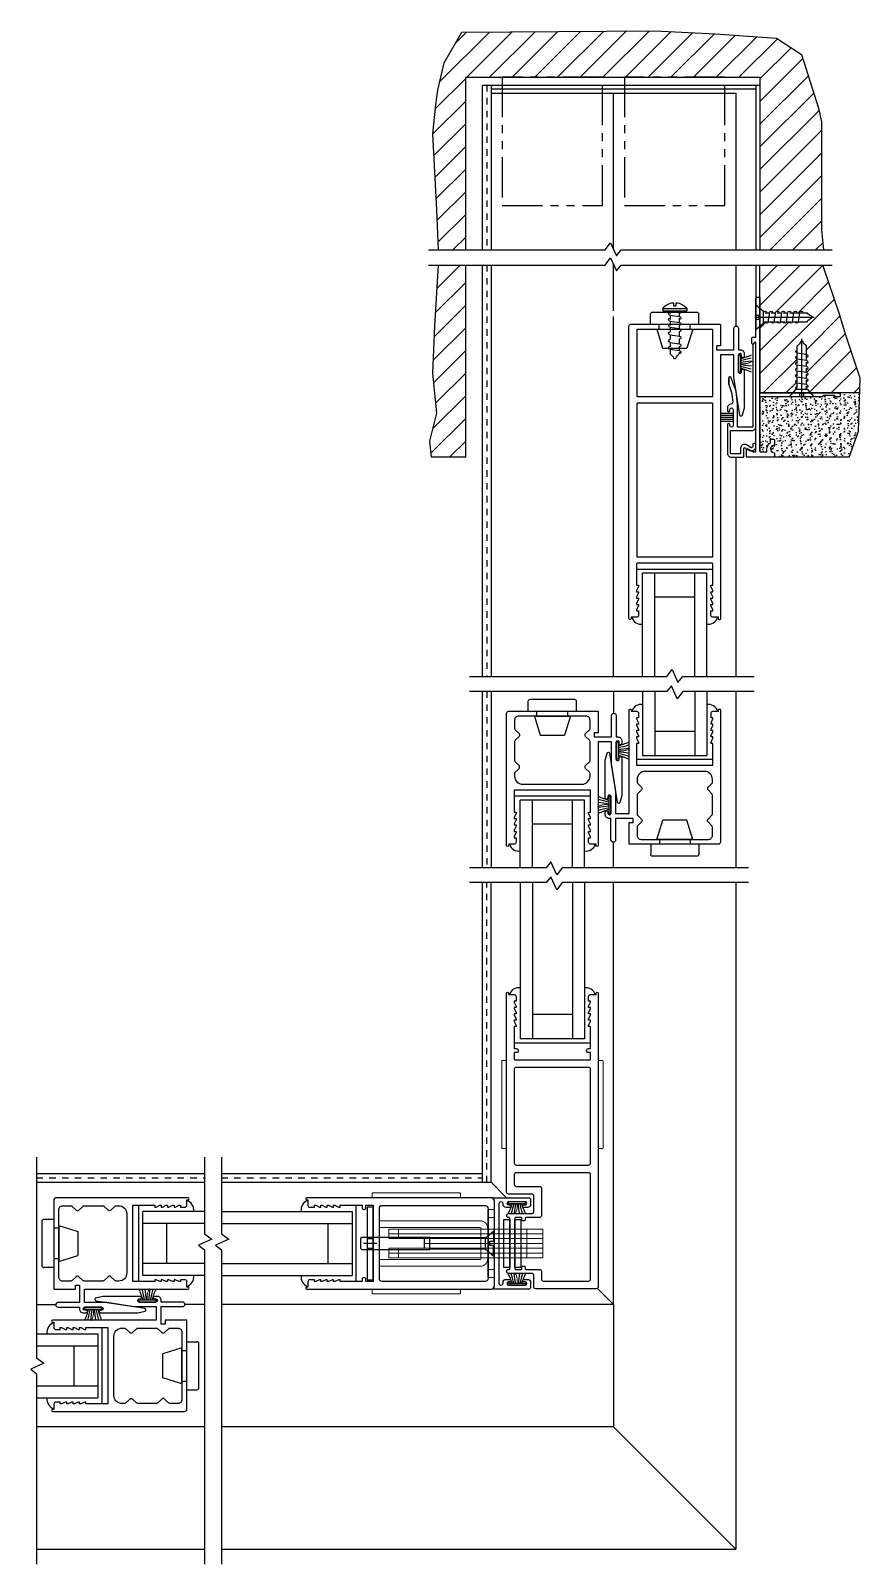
# Model space of a CAD drawing. Extents: x -67 to 139, y -71 to 26.
# Drawn here: x 3.45 to 16.39, y -2.7 to 21.23 of the extents above; entities that cross this region are included whole.
import ezdxf

# ---------------------------------------------------------------- set-up
doc = ezdxf.new("R2010")
doc.units = 0
doc.header["$MEASUREMENT"] = 0
doc.linetypes.add('HIDDEN', pattern=[0.075, 0.05, -0.025])
doc.linetypes.add('PHANTOM2', pattern=[1.25, 0.625, -0.125, 0.125, -0.125, 0.125, -0.125])
doc.layers.get('0').update_dxf_attribs({"linetype": 'CONTINUOUS'})
for name, color, linetype in [('ALUM-RED', 1, 'CONTINUOUS'), ('FRAME', 1, 'CONTINUOUS'), ('GLASS-VINYL', 7, 'CONTINUOUS'), ('MISC', 7, 'CONTINUOUS'), ('OBJ', 1, 'CONTINUOUS'), ('SASH', 5, 'CONTINUOUS'), ('SEAL', 7, 'CONTINUOUS'), ('SILL-PAN', 7, 'CONTINUOUS'), ('TEXT', 7, 'CONTINUOUS'), ('VENT', 5, 'CONTINUOUS')]:
    doc.layers.add(name, color=color, linetype=linetype)
doc.styles.get("Standard").update_dxf_attribs({"font": 'simplex.shx'})

# ---------------------------------------------------------------- blocks, each defined once
blk = doc.blocks.new('A$C72B7364F')
at = {"linetype": 'Continuous'}
for p, q in [((0.0224, 0.0935), (0.0313, 0.0935)), ((0.0224, 0.0935), (0.0224, 0)), ((0.0313, 0.0935), (0.0313, 0)), ((0.0313, 0.0644), (0.0425, 0.0644)), ((0.0485, 0.0654), (0.0539, 0.028)), ((0.0487, 0.0644), (0.0661, 0.0644)), ((0.0721, 0.0654), (0.0775, 0.028)), ((0.0723, 0.0644), (0.0896, 0.0644)), ((0.0956, 0.0654), (0.1011, 0.028)), ((0.0958, 0.0644), (0.1132, 0.0644)), ((0.1253, 0.0654), (0.1307, 0.028)), ((0.1255, 0.0644), (0.1429, 0.0644)), ((0.155, 0.0654), (0.1604, 0.028)), ((0.1552, 0.0644), (0.1725, 0.0644)), ((0.1817, 0.0654), (0.1871, 0.028)), ((0.1819, 0.0644), (0.1992, 0.0644)), ((0, 0.0517), (0.0125, 0.0517)), ((0, 0.0418), (0.0125, 0.0418)), ((0.0125, 0.0517), (0.0125, 0.0418)), ((0.0364, 0.0291), (0.0539, 0.0291)), ((0.06, 0.0291), (0.0774, 0.0291)), ((0.0835, 0.0291), (0.101, 0.0291)), ((0.1132, 0.0291), (0.1306, 0.0291)), ((0.1429, 0.0291), (0.1603, 0.0291)), ((0.1696, 0.0291), (0.187, 0.0291)), ((0.1931, 0.0291), (0.1992, 0.0291)), ((0.2188, 0.0451), (0.2188, 0.0484)), ((0.0224, 0), (0.0313, 0))]:
    blk.add_line(p, q, dxfattribs=at)
for centre, radius, start, end in [((0.0599, 0.0467), 0.0599, 128.71799, 175.22604), ((0.0425, 0.0644), 0.00611, 0, 180), ((0.0661, 0.0644), 0.00611, 0, 180), ((0.0896, 0.0644), 0.00611, 0, 180), ((0.1193, 0.0644), 0.00611, 0, 180), ((0.149, 0.0644), 0.00611, 0, 180), ((0.1757, 0.0644), 0.00611, 0, 180), ((0.2302, 0.0864), 0.038, 215.43621, 249.29492), ((0.0599, 0.0467), 0.0599, 184.77396, 231.28201), ((0.0364, 0.0291), 0.00611, 212.4827, 0), ((0.06, 0.0291), 0.00611, 180, 0), ((0.06, 0.0291), 0.00611, 180, 0), ((0.0835, 0.0291), 0.00611, 180, 0), ((0.1071, 0.0291), 0.00611, 180, 0), ((0.1071, 0.0291), 0.00611, 180, 0), ((0.1367, 0.0291), 0.00611, 180, 0), ((0.1367, 0.0291), 0.00611, 180, 0), ((0.1664, 0.0291), 0.00611, 180, 0), ((0.1664, 0.0291), 0.00611, 180, 0), ((0.1931, 0.0291), 0.00611, 180, 0), ((0.2302, 0.0071), 0.038, 110.70508, 144.56379), ((0.2163, 0.0484), 0.00249, 0, 78.23486), ((0.2163, 0.0451), 0.00249, 281.76514, 0)]:
    blk.add_arc(centre, radius, start, end, dxfattribs=at)
blk = doc.blocks.new('A$C02B45EA9')
for p, q in [((0, 0.909), (0.097, 0.793)), ((0.161, 0.909), (0, 0.909)), ((0.288, 0.793), (0.097, 0.793)), ((0.161, 0.909), (0.161, 0.857)), ((0.224, 0.857), (0.161, 0.857)), ((0.192, 0.929), (0.192, 0)), ((0.224, 0.909), (0.224, 0.857)), ((0.385, 0.909), (0.224, 0.909)), ((0.385, 0.909), (0.288, 0.793))]:
    blk.add_line(p, q)
at = {"linetype": 'Continuous'}
for p, q in [((0.142, 0.793), (0.118, 0.79)), ((0.122, 0.793), (0.122, 0.79)), ((0.122, 0.766), (0.122, 0.696)), ((0.263, 0.793), (0.263, 0.741)), ((0.267, 0.717), (0.118, 0.695)), ((0.267, 0.623), (0.118, 0.601)), ((0.267, 0.528), (0.118, 0.507)), ((0.122, 0.671), (0.122, 0.601)), ((0.122, 0.577), (0.122, 0.507)), ((0.122, 0.483), (0.122, 0.413)), ((0.263, 0.716), (0.263, 0.647)), ((0.263, 0.622), (0.263, 0.553)), ((0.263, 0.528), (0.263, 0.458)), ((0.267, 0.434), (0.118, 0.412)), ((0.267, 0.34), (0.118, 0.318)), ((0.267, 0.246), (0.118, 0.224)), ((0.122, 0.388), (0.122, 0.319)), ((0.122, 0.307), (0.122, 0.237)), ((0.263, 0.433), (0.263, 0.364)), ((0.263, 0.339), (0.263, 0.237)), ((0.263, 0.245), (0.263, 0.112)), ((0.122, 0.213), (0.122, 0.112)), ((0.186, 0.034), (0.199, 0.034))]:
    blk.add_line(p, q, dxfattribs=at)
for centre, radius, start, end in [((0.122, 0.766), 0.0244, 90, 270), ((0.122, 0.766), 0.0244, 90, 270), ((0.263, 0.741), 0.0244, 270, 90), ((0.122, 0.671), 0.0244, 90, 270), ((0.122, 0.671), 0.0244, 90, 270), ((0.122, 0.577), 0.0244, 90, 270), ((0.122, 0.483), 0.0244, 90, 270), ((0.122, 0.483), 0.0244, 90, 270), ((0.263, 0.647), 0.0244, 270, 90), ((0.263, 0.553), 0.0244, 270, 90), ((0.263, 0.458), 0.0244, 270, 90), ((0.122, 0.388), 0.0244, 90, 270), ((0.122, 0.294), 0.0244, 90, 270), ((0.263, 0.364), 0.0244, 270, 90), ((0.263, 0.27), 0.0244, 270, 90), ((0.122, 0.2), 0.0244, 90, 270), ((0.034, -0.012), 0.152, 20.7051, 54.5638), ((0.186, 0.044), 0.00998, 191.7651, 270), ((0.199, 0.044), 0.00998, 270, 348.2349), ((0.351, -0.012), 0.152, 125.4362, 159.2949)]:
    blk.add_arc(centre, radius, start, end, dxfattribs=at)
blk = doc.blocks.new('A$C65D31368')
at = {"layer": 'MISC', "extrusion": (0, 0, -1), "xscale": 0.25, "yscale": 0.25, "zscale": -0.25}
blk.add_blockref('A$C02B45EA9', (-0.0962, 0), dxfattribs=at)
blk = doc.blocks.new('3756 2 pc Post Interlocker')
at = {"color": 7}
for p, q in [((-0.678, 0.418), (-0.678, 0.598)), ((-0.647, 0.418), (-0.647, 0.598)), ((-0.616, 0.418), (-0.616, 0.598)), ((-0.585, 0.418), (-0.585, 0.598)), ((-0.554, 0.418), (-0.554, 0.598))]:
    blk.add_line(p, q, dxfattribs=at)
blk.add_lwpolyline([(-1.133, 0.487), (-1.01, 0.442), (-0.862, 0.425, 0.41874), (-0.827, 0.452, -0.384071), (-0.766, 0.508), (-0.726, 0.508, -0.999994), (-0.726, 0.468), (-0.741, 0.468, 1.000003), (-0.741, 0.418), (-0.491, 0.418, 0.999996), (-0.491, 0.468), (-0.506, 0.468, -1), (-0.506, 0.508), (-0.062, 0.508, -0.414214), (0, 0.446), (0, 0.318), (0, 0.262, -0.414214), (-0.01, 0.252), (-0.138, 0.252, 0.577352), (-0.146, 0.237), (-0.103, 0.161, -0.339456), (-0.112, 0.089), (-0.139, 0.062), (-0.2, 0.062, -0.414214), (-0.21, 0.072), (-0.21, 0.102, -0.414214), (-0.2, 0.112), (-0.164, 0.112, 0.198912), (-0.157, 0.115), (-0.147, 0.124, 0.339456), (-0.146, 0.136), (-0.19, 0.212, -0.577352), (-0.138, 0.302), (-0.06, 0.302, 0.414214), (-0.05, 0.312), (-0.05, 0.448, 0.414214), (-0.06, 0.458), (-0.406, 0.458, 0.414214), (-0.416, 0.448), (-0.416, 0.122, -0.414214), (-0.476, 0.062), (-1.784, 0.062, -0.668179), (-1.791, 0.079), (-1.761, 0.109, -0.198912), (-1.754, 0.112), (-0.476, 0.112, 0.414214), (-0.466, 0.122), (-0.466, 0.338, 0.414214), (-0.476, 0.348), (-0.828, 0.348), (-1.028, 0.372), (-1.247, 0.452, -0.701346), (-1.234, 0.487), (-1.133, 0.487), (-1.234, 0.487)], format="xyb")
blk.add_lwpolyline([(-0.08, -0.01), (-0.08, -0.099, -0.414214), (-0.09, -0.109), (-0.126, -0.109, 0.258619), (-0.225, -0.164), (-0.267, -0.164, 0.414214), (-0.277, -0.174), (-0.277, -0.216, 0.414214), (-0.267, -0.226), (-0.188, -0.226, -1), (-0.064, -0.226), (-0.01, -0.226, 0.414214), (0, -0.216), (0, 0.202, 0.414214), (-0.01, 0.212), (-0.116, 0.212, 0.57735), (-0.129, 0.189), (-0.08, 0.105), (-0.08, 0.072, -0.414214), (-0.09, 0.062), (-1.784, 0.062, -0.668179), (-1.791, 0.079), (-1.763, 0.107, 0.668179), (-1.77, 0.124), (-1.86, 0.124, 0.414214), (-1.87, 0.114), (-1.87, 0.072, -0.414214), (-1.88, 0.062), (-2.167, 0.062), (-2.182, 0.047), (-2.197, 0.062), (-2.485, 0.062, 0.414214), (-2.495, 0.052), (-2.495, 0.01, 0.414214), (-2.485, 0), (-1.01, 0, -0.414214), (-1, -0.01), (-1, -1.237, 0.414214), (-0.987, -1.25), (-0.951, -1.25, 0.414214), (-0.938, -1.237), (-0.938, -1.17), (-0.96, -1.17), (-0.96, -0.982), (-0.938, -0.982), (-0.938, -0.01, -0.414214), (-0.928, 0), (-0.09, 0, -0.414214)], format="xyb", close=True)
at = {"color": 7, "extrusion": (0, 0, -1), "xscale": 4, "yscale": 4, "zscale": -4}
blk.add_blockref('A$C65D31368', (1.99, -0.847), dxfattribs=at)
at = {"color": 7, "extrusion": (0, 0, -1), "xscale": 4, "yscale": 4, "zscale": -4, "rotation": 90}
blk.add_blockref('A$C65D31368', (1.847, -0.846), dxfattribs=at)
blk = doc.blocks.new('Archetype-Narrow-Latch_Lead-Stile')
at = {"color": 7, "linetype": 'Continuous', "lineweight": 15}
for p, q in [((-2.162, 0.778), (-2.162, 0.723)), ((-2.152, 0.788), (-2.037, 0.788)), ((-2.037, 0.788), (-0.912, 0.788)), ((-0.912, 0.788), (-0.797, 0.788)), ((-0.787, 0.778), (-0.787, 0.723)), ((-0.254, 0.53), (-0.36, 0.53)), ((-0.36, 0.53), (-0.36, 0.405)), ((-0.254, 0.405), (-0.254, 0.53)), ((-2.055, 0.25), (-2.055, 0.355)), ((-2.055, 0.355), (-0.478, 0.355)), ((-0.478, 0.25), (-2.055, 0.25)), ((-2.04, 0.25), (-1.641, 0.25)), ((-0.36, 0.405), (-0.254, 0.405)), ((-0.36, -0.405), (-0.36, 0.405)), ((-0.254, -0.405), (-0.254, 0.405)), ((0.497, 0.225), (-1.903, 0.225)), ((-1.903, 0.225), (-1.903, 0.075)), ((-1.903, 0.15), (0.497, 0.15)), ((-1.903, 0.075), (0.497, 0.075)), ((-1.753, 0.225), (-1.753, 0.075)), ((-0.465, -0.237), (-0.465, 0.236)), ((0.248, -0.225), (0.248, 0.225)), ((0.497, 0.225), (0.497, -0.225)), ((0.497, -0.075), (-1.903, -0.075)), ((-1.903, -0.075), (-1.903, -0.225)), ((0.497, -0.15), (-1.903, -0.15)), ((-1.903, -0.225), (0.497, -0.225)), ((-1.753, -0.075), (-1.753, -0.225)), ((-1.35, 0), (0.497, 0)), ((-2.055, -0.25), (-0.478, -0.25)), ((-2.055, -0.25), (-2.055, -0.355)), ((-0.478, -0.355), (-2.055, -0.355)), ((-2.04, -0.25), (-1.641, -0.25)), ((-0.254, -0.405), (-0.36, -0.405)), ((-0.36, -0.405), (-0.36, -0.53)), ((-0.254, -0.53), (-0.254, -0.405)), ((-0.36, -0.53), (-0.254, -0.53)), ((-2.162, -0.778), (-2.162, -0.723)), ((-2.152, -0.788), (-2.037, -0.788)), ((-2.037, -0.788), (-0.912, -0.788)), ((-0.912, -0.788), (-0.797, -0.788)), ((-0.787, -0.778), (-0.787, -0.723))]:
    blk.add_line(p, q, dxfattribs=at)
at = {"ltscale": 0.3}
blk.add_line((-2.088, 0), (-2.298, 0), dxfattribs=at)
at = {"ltscale": 0.5}
for p, q in [((-2.149, 0.095), (-2.238, 0.095)), ((-2.223, 0.08), (-2.238, 0.095)), ((-2.223, 0.08), (-2.163, 0.08)), ((-2.163, 0.08), (-2.149, 0.095)), ((-0.347, 0.125), (-0.254, 0.205)), ((-2.238, -0.095), (-2.223, -0.08)), ((-2.149, -0.095), (-2.238, -0.095)), ((-2.163, -0.08), (-2.223, -0.08)), ((-2.149, -0.095), (-2.163, -0.08)), ((-0.254, -0.206), (-0.347, -0.125))]:
    blk.add_line(p, q, dxfattribs=at)
for p, q in [((-1.35, 0.075), (-1.35, -0.075)), ((-0.394, 0.089), (-1.263, 0.089)), ((-0.394, 0.089), (-0.272, 0.192)), ((-0.394, -0.089), (-0.394, 0.089)), ((-0.325, -0.03), (-0.325, 0.03)), ((-0.272, 0.03), (-0.325, 0.03)), ((-0.272, 0.192), (-0.272, 0.03)), ((-0.394, -0.089), (-1.263, -0.089)), ((-0.394, -0.089), (-0.272, -0.193)), ((-0.272, -0.03), (-0.325, -0.03)), ((-0.272, -0.193), (-0.272, -0.03))]:
    blk.add_line(p, q)
at = {"color": 5}
for points in [[(-2.863, -0.565), (-2.883, -0.565), (-2.943, -0.595), (-2.963, -0.595), (-2.963, -0.565), (-2.983, -0.565), (-3.043, -0.595), (-3.063, -0.595), (-3.063, -0.565), (-3.132, -0.565, 0.414214), (-3.163, -0.596), (-3.163, -0.681), (-3.183, -0.681, 0.999996), (-3.183, -0.713), (-3.163, -0.713), (-0.3, -0.713, 0.414214), (-0.254, -0.667), (-0.254, 0.667, 0.414214), (-0.3, 0.713), (-3.163, 0.713), (-3.183, 0.713, 0.999996), (-3.183, 0.681), (-3.163, 0.681), (-3.163, 0.596, 0.414214), (-3.132, 0.565), (-3.063, 0.565), (-3.063, 0.595), (-3.043, 0.595), (-2.983, 0.565), (-2.963, 0.565), (-2.963, 0.595), (-2.943, 0.595), (-2.883, 0.565), (-2.863, 0.565), (-2.863, 0.595), (-2.843, 0.595), (-2.783, 0.565), (-2.763, 0.565), (-2.763, 0.595), (-2.743, 0.595), (-2.683, 0.565), (-2.663, 0.565), (-2.663, 0.595), (-2.32, 0.595), (-2.32, 0.563, 1.000005), (-2.259, 0.563), (-2.259, 0.595), (-2.149, 0.595), (-2.149, -0.595), (-2.259, -0.595), (-2.259, -0.563, 0.999996), (-2.32, -0.563), (-2.32, -0.595), (-2.663, -0.595), (-2.663, -0.565), (-2.683, -0.565), (-2.743, -0.595), (-2.763, -0.595), (-2.763, -0.565), (-2.783, -0.565), (-2.843, -0.595), (-2.863, -0.595)], [(-0.394, -0.588, 0.414214), (-0.348, -0.542), (-0.348, 0.542, 0.414214), (-0.394, 0.588), (-2.008, 0.588, 0.414214), (-2.055, 0.542), (-2.055, -0.542, 0.414214), (-2.008, -0.588)]]:
    blk.add_lwpolyline(points, format="xyb", close=True, dxfattribs=at)
for points in [[(-2.149, 0.568), (-2.238, 0.568), (-2.238, -0.568), (-2.149, -0.568)], [(-2.325, -0.093), (-1.263, -0.093), (-1.263, 0.093), (-2.325, 0.093), (-2.343, 0.075), (-2.343, -0.075)]]:
    blk.add_lwpolyline(points, close=True)
at = {"color": 7, "linetype": 'Continuous', "lineweight": 15}
for centre, radius, start, end in [((-2.152, 0.778), 0.01, 90, 180), ((-2.152, 0.723), 0.01, 180, 270), ((-0.797, 0.778), 0.01, 0, 90), ((-0.797, 0.723), 0.01, 270, 0), ((-0.478, 0.236), 0.118, 360, 90), ((-0.478, 0.236), 0.0135, 360, 90), ((-0.478, -0.237), 0.119, 270, 360), ((-0.478, -0.237), 0.0135, 270, 360), ((-2.152, -0.723), 0.01, 90, 180), ((-0.797, -0.723), 0.01, 360, 90), ((-2.152, -0.778), 0.01, 180, 270), ((-0.797, -0.778), 0.01, 270, 360)]:
    blk.add_arc(centre, radius, start, end, dxfattribs=at)
blk = doc.blocks.new('3006 STD POST-INTERLOCKER')
for points in [[(-2.074, -0.666), (-2.074, -0.58, -0.414214), (-2.043, -0.55), (-1.974, -0.55), (-1.974, -0.58), (-1.954, -0.58), (-1.894, -0.55), (-1.874, -0.55), (-1.874, -0.58), (-1.854, -0.58), (-1.794, -0.55), (-1.774, -0.55), (-1.774, -0.58), (-1.754, -0.58), (-1.694, -0.55), (-1.674, -0.55), (-1.674, -0.58), (-1.654, -0.58), (-1.594, -0.55), (-1.574, -0.55), (-1.574, -0.58), (-1.231, -0.58), (-1.231, 0.61), (-1.574, 0.61), (-1.574, 0.581), (-1.594, 0.581), (-1.654, 0.61), (-1.674, 0.61), (-1.674, 0.581), (-1.694, 0.581), (-1.754, 0.61), (-1.774, 0.61), (-1.774, 0.581), (-1.794, 0.581), (-1.854, 0.61), (-1.874, 0.61), (-1.874, 0.581), (-1.894, 0.581), (-1.954, 0.61), (-1.974, 0.61), (-1.974, 0.581), (-2.043, 0.581, -0.414214), (-2.074, 0.611), (-2.074, 0.696), (-2.094, 0.696, -0.999996), (-2.094, 0.728), (-0.031, 0.728, -0.414214), (0, 0.697), (0, -0.697), (-0.338, -0.697), (-0.338, -0.635), (-0.4, -0.635), (-0.4, -0.908), (-0.066, -0.908, -1), (-0.066, -0.979), (-0.4, -0.979), (-0.4, -1.006, -0.414214), (-0.462, -1.068), (-0.504, -1.068, -1), (-0.504, -1.028), (-0.484, -1.028, 0.999996), (-0.484, -0.979), (-0.744, -0.979, 1.000003), (-0.744, -1.028), (-0.724, -1.028, -0.999994), (-0.724, -1.068), (-1.312, -1.068), (-1.422, -1.039, -0.811415), (-1.42, -1), (-0.828, -0.908), (-0.478, -0.908), (-0.478, -0.697), (-2.094, -0.697, -0.999996), (-2.094, -0.666), (-2.074, -0.666)], [(-0.891, 0.535), (-0.96, 0.604), (-1.012, 0.604, 0.414214), (-1.137, 0.479), (-1.137, -0.447, 0.414214), (-1.012, -0.572), (-0.973, -0.572, 0.198912), (-0.951, -0.563), (-0.891, -0.504, -0.414214), (-0.847, -0.504), (-0.787, -0.563, 0.198912), (-0.765, -0.572), (-0.473, -0.572, 0.198912), (-0.451, -0.563), (-0.391, -0.504, -0.414214), (-0.347, -0.504), (-0.287, -0.563, 0.198912), (-0.265, -0.572), (-0.138, -0.572, 0.414214), (-0.076, -0.51), (-0.076, 0.542, 0.414214), (-0.138, 0.604), (-0.265, 0.604, 0.198912), (-0.287, 0.594), (-0.347, 0.535, -0.414214), (-0.391, 0.535), (-0.451, 0.594, 0.198912), (-0.473, 0.604), (-0.765, 0.604, 0.198912), (-0.787, 0.594), (-0.847, 0.535)]]:
    blk.add_lwpolyline(points, format="xyb")
blk.add_arc((-0.869, 0.557), 0.031, 225.0005, 315.0002)
blk = doc.blocks.new('A$C1D443341')
for p, q in [((0, 0.719), (0, 0.031)), ((0.188, 0.75), (0.031, 0.75)), ((0.188, 0.75), (0.188, 0)), ((0.264, 0.615), (0.188, 0.615)), ((0.264, 0.656), (0.562, 0.563)), ((0.264, 0.656), (0.264, 0.094)), ((0.562, 0.563), (0.562, 0.187)), ((0.188, 0), (0.031, 0)), ((0.264, 0.135), (0.188, 0.135)), ((0.264, 0.094), (0.562, 0.187))]:
    blk.add_line(p, q)
for centre, start, end in [((0.031, 0.719), 90, 180), ((0.031, 0.031), 180, 270)]:
    blk.add_arc(centre, 0.031, start, end)
blk = doc.blocks.new('A$C47D80548')
at = {"layer": 'MISC', "xscale": 0.25, "yscale": 0.25, "zscale": 0.25}
blk.add_blockref('A$C1D443341', (0, 0), dxfattribs=at)
blk = doc.blocks.new('A$C1B9D595B')
at = {"layer": 'FRAME', "rotation": 180}
blk.add_blockref('A$C47D80548', (0.1405, 0.1875), dxfattribs=at)
blk = doc.blocks.new('A$C363677CB')
at = {"layer": 'SASH', "rotation": 180}
blk.add_blockref('A$C1B9D595B', (0.1405, 0.1875), dxfattribs=at)
blk = doc.blocks.new('BUMPER')
at = {"layer": 'TEXT', "rotation": 180}
blk.add_blockref('A$C363677CB', (0.047, 0.0937), dxfattribs=at)
blk = doc.blocks.new('*U177')
for centre, radius, start, end in [((-0.336, 1.374), 1.351, 285.7345, 293.4385), ((-0.214, 1.458), 1.43, 279.811, 286.8592), ((-0.038, 1.393), 1.372, 272.8379, 280.0309), ((-0.038, -1.393), 1.372, 79.9691, 87.1621), ((-0.214, -1.458), 1.43, 73.1408, 80.189), ((-0.336, -1.374), 1.351, 66.5615, 74.2655)]:
    blk.add_arc(centre, radius, start, end)
at = {"layer": 'SEAL'}
blk.add_lwpolyline([(0, -0.135), (0, 0.135), (0.03, 0.135), (0.03, -0.135)], close=True, dxfattribs=at)
at = {"layer": 'SEAL', "const_width": 0.015}
blk.add_lwpolyline([(0.03, 0, 0.199058), (0.214, 0.034)], format="xyb", dxfattribs=at)
at = {"flags": 9}
for tag, p in [('MANUFACTURER_PART_#', (0, -0.199)), ('FLEETWOOD_PART_#', (-0.001, -0.249))]:
    blk.add_attdef(tag, p, '', height=0.0312, dxfattribs=at)
blk = doc.blocks.new('*U173')
at = {"layer": 'MISC', "xscale": 4, "yscale": 4, "zscale": 4, "rotation": 180}
blk.add_blockref('BUMPER', (-1.231, 0), dxfattribs=at)
at = {"layer": 'SEAL', "xscale": -1, "rotation": 90}
blk.add_blockref('*U177', (-0.617, -0.994), dxfattribs=at)
at = {"layer": 'VENT', "xscale": -1}
blk.add_blockref('3006 STD POST-INTERLOCKER', (-1.231, -0.015), dxfattribs=at)
blk = doc.blocks.new('3070-INTERLOCKERS')
at = {"layer": 'VENT'}
blk.add_blockref('*U173', (0.194, 0.954), dxfattribs=at)
at = {"layer": 'VENT', "rotation": 180}
blk.add_blockref('*U173', (-0.194, -0.954), dxfattribs=at)
blk = doc.blocks.new('3704_2.5in_Pocket_Sightline_Interlocker')
blk.add_lwpolyline([(0.863, -0.713, 1.271834), (0.863, -0.681), (0.843, -0.681), (0.843, -0.596, 0.414214), (0.812, -0.565), (0.743, -0.565), (0.743, -0.595), (0.723, -0.595), (0.663, -0.565), (0.643, -0.565), (0.643, -0.595), (0.623, -0.595), (0.563, -0.565), (0.543, -0.565), (0.543, -0.595), (0.523, -0.595), (0.463, -0.565), (0.443, -0.565), (0.443, -0.595), (0.423, -0.595), (0.363, -0.565), (0.343, -0.565), (0.343, -0.595), (0.01, -0.595, -0.414214), (0, -0.585), (0, 0.585, -0.414214), (0.01, 0.595), (0.343, 0.595), (0.343, 0.565), (0.363, 0.565), (0.423, 0.595), (0.443, 0.595), (0.443, 0.565), (0.463, 0.565), (0.523, 0.595), (0.543, 0.595), (0.543, 0.565), (0.563, 0.565), (0.623, 0.595), (0.643, 0.595), (0.643, 0.565), (0.663, 0.565), (0.723, 0.595), (0.743, 0.595), (0.743, 0.565), (0.812, 0.565, 0.414214), (0.843, 0.596), (0.843, 0.681), (0.863, 0.681, 1.112348), (0.863, 0.713), (-3.7, 0.713, 0.414214), (-3.731, 0.682), (-3.731, -0.703, 0.414214), (-3.721, -0.713), (-3.403, -0.713, 0.414214), (-3.393, -0.703), (-3.393, -0.661, -0.414214), (-3.383, -0.651), (-3.341, -0.651, -0.414214), (-3.331, -0.661), (-3.331, -0.914, -0.414214), (-3.341, -0.924), (-3.665, -0.924, 1), (-3.665, -0.994), (-3.331, -0.994), (-3.331, -1.022, 0.414214), (-3.269, -1.084), (-3.227, -1.084, 1), (-3.227, -1.044), (-3.247, -1.044, -0.999996), (-3.247, -0.994), (-2.987, -0.994, -1.000003), (-2.987, -1.044), (-3.007, -1.044, 0.999994), (-3.007, -1.084), (-2.419, -1.084), (-2.309, -1.054, 0.811415), (-2.311, -1.015), (-2.903, -0.924), (-3.243, -0.924, -0.414214), (-3.253, -0.914), (-3.253, -0.723, -0.414214), (-3.243, -0.713), (0.863, -0.713)], format="xyb")
for points in [[(-2.606, 0.588), (-3.645, 0.588, 0.414214), (-3.655, 0.578), (-3.655, -0.578, 0.414214), (-3.645, -0.588), (-2.606, -0.588, 0.414214), (-2.596, -0.578), (-2.596, 0.578, 0.414214)], [(-0.104, 0.588), (-2.492, 0.588, 0.414214), (-2.502, 0.578), (-2.502, -0.578, 0.414214), (-2.492, -0.588), (-0.104, -0.588, 0.414214), (-0.094, -0.578), (-0.094, 0.578, 0.414214)]]:
    blk.add_lwpolyline(points, format="xyb", close=True)
blk = doc.blocks.new('*U180')
at = {"layer": 'MISC', "xscale": -4, "yscale": 4, "zscale": 4}
blk.add_blockref('BUMPER', (-1.231, 0), dxfattribs=at)
at = {"layer": 'SEAL', "rotation": 90.00000000000001}
blk.add_blockref('*U177', (-0.617, 0.994), dxfattribs=at)
at = {"layer": 'VENT', "xscale": -1, "rotation": 180}
blk.add_blockref('3704_2.5in_Pocket_Sightline_Interlocker', (2.5, 0), dxfattribs=at)
blk = doc.blocks.new('A$C27021910')
blk.add_lwpolyline([(1.364, 0.239), (1.364, 0.499, 1), (1.314, 0.499), (1.314, 0.479, -1.000009), (1.274, 0.479), (1.274, 0.538, -0.414214), (1.32, 0.584), (1.395, 0.584, -0.414214), (1.426, 0.553), (1.426, 0.015, -0.650938), (1.401, 0.004, 0.186452), (1.359, 0.02), (0.713, 0.02), (0.067, 0.02, 0.186452), (0.025, 0.004, -0.650938), (0, 0.015), (0, 0.553, -0.414214), (0.031, 0.584), (0.106, 0.584, -0.414214), (0.152, 0.538), (0.152, 0.479, -1.000009), (0.112, 0.479), (0.112, 0.499, 1), (0.062, 0.499), (0.062, 0.239, 1), (0.112, 0.239), (0.112, 0.259, -1.000009), (0.152, 0.259), (0.152, 0.2, -0.414214), (0.106, 0.154), (0.095, 0.154, 1), (0.095, 0.088), (1.331, 0.088, 1), (1.331, 0.154), (1.32, 0.154, -0.414214), (1.274, 0.2), (1.274, 0.259, -1.000009), (1.314, 0.259), (1.314, 0.239, 1), (1.364, 0.239)], format="xyb")
blk = doc.blocks.new('*U134')
for centre, radius, start, end in [((-0.303, 1.135), 1.112, 287.4409, 295.9325), ((-0.19, 1.188), 1.16, 280.9256, 288.7507), ((-0.031, 1.124), 1.102, 273.1709, 281.1969), ((-0.031, -1.124), 1.102, 78.8031, 86.8291), ((-0.19, -1.188), 1.16, 71.2493, 79.0744), ((-0.303, -1.135), 1.112, 64.0675, 72.5591)]:
    blk.add_arc(centre, radius, start, end)
at = {"layer": 'SEAL'}
blk.add_lwpolyline([(0, -0.135), (0, 0.135), (0.03, 0.135), (0.03, -0.135)], close=True, dxfattribs=at)
at = {"layer": 'SEAL', "const_width": 0.015}
blk.add_lwpolyline([(0.03, 0, 0.219791), (0.196, 0.034)], format="xyb", dxfattribs=at)
at = {"flags": 9}
for tag, p in [('MANUFACTURER_PART_#', (0, -0.199)), ('FLEETWOOD_PART_#', (-0.001, -0.249))]:
    blk.add_attdef(tag, p, '', height=0.0312, dxfattribs=at)

msp = doc.modelspace()

# ---------------------------------------------------------------- hatches: boundary and pattern name
at = {"layer": 'MISC'}
h = msp.add_hatch(dxfattribs=at)
h.set_pattern_fill('ANSI31', color=256, scale=2, style=0)
h.paths.add_polyline_path([(10.17117, 21.20496), (9.89456, 20.72907), (9.80009, 20.30367), (9.76892, 20.07581), (9.71883, 19.62343), (9.78128, 18.43572), (9.80958, 17.80867), (10.23207, 17.80867), (10.23207, 20.50484), (14.82107, 20.50484), (14.82107, 17.80867), (15.81289, 17.80867), (15.78171, 18.12369), (15.78171, 19.81062), (15.73496, 20.02288), (15.46999, 20.86131), (15.08129, 21.11159), (14.13053, 21.1821), (13.17977, 21.23055)])
h = msp.add_hatch(dxfattribs=at)
h.set_pattern_fill('ANSI31', color=256, scale=2, style=0)
h.paths.add_polyline_path([(9.67207, 14.82501), (9.69722, 14.57783), (10.23207, 14.57783), (10.23207, 17.57166), (9.80797, 17.57166), (9.75001, 16.61893), (9.71883, 15.88577), (9.78118, 15.26179)])
h = msp.add_hatch(dxfattribs=at)
h.set_pattern_fill('ANSI31', color=256, scale=2, style=0)
edge = h.paths.add_edge_path()
edge.add_line((16.37762, 15.56741), (16.3866, 15.80777))
edge.add_line((16.3866, 15.80777), (16.15811, 16.4943))
edge.add_line((16.15811, 16.4943), (16.06914, 16.79069))
edge.add_line((16.06914, 16.79069), (15.80147, 17.57166))
edge.add_line((15.80147, 17.57166), (14.82107, 17.57166))
edge.add_line((14.82107, 17.57166), (14.82107, 16.90052))
edge.add_line((14.82107, 16.90052), (14.88453, 16.84727))
edge.add_arc((14.90252, 16.83073), 0.02444, 0, 137.422729, ccw=False)
edge.add_line((14.92697, 16.83073), (14.97212, 16.83073))
edge.add_line((14.97212, 16.83073), (14.97252, 16.8335))
edge.add_arc((14.9968, 16.83073), 0.02444, 0, 173.491853, ccw=False)
edge.add_line((15.02125, 16.83073), (15.0664, 16.83073))
edge.add_line((15.0664, 16.83073), (15.0668, 16.8335))
edge.add_arc((15.09108, 16.83073), 0.02444, 0, 173.491853, ccw=False)
edge.add_line((15.11553, 16.83073), (15.16067, 16.83073))
edge.add_line((15.16067, 16.83073), (15.16108, 16.8335))
edge.add_arc((15.18536, 16.83073), 0.02444, 0, 173.491853, ccw=False)
edge.add_line((15.2098, 16.83073), (15.25495, 16.83073))
edge.add_line((15.25495, 16.83073), (15.25536, 16.8335))
edge.add_arc((15.27964, 16.83073), 0.02444, 0, 173.491853, ccw=False)
edge.add_line((15.30408, 16.83073), (15.34923, 16.83073))
edge.add_line((15.34923, 16.83073), (15.34963, 16.8335))
edge.add_arc((15.37392, 16.83073), 0.02444, 0, 173.491853, ccw=False)
edge.add_line((15.39836, 16.83073), (15.44351, 16.83073))
edge.add_line((15.44351, 16.83073), (15.44391, 16.8335))
edge.add_arc((15.4682, 16.83073), 0.02444, 0, 173.491853, ccw=False)
edge.add_line((15.49264, 16.83073), (15.55604, 16.83073))
edge.add_arc((15.67987, 16.91885), 0.15198, 215.436208, 249.294922)
edge.add_arc((15.6241, 16.76692), 0.00998, 0, 78.234857, ccw=False)
edge.add_line((15.63408, 16.76692), (15.63408, 16.74634))
edge.add_arc((15.67987, 16.60143), 0.15198, 107.535643, 109.607357)
edge.add_arc((15.6241, 16.75336), 0.00998, 281.765143, 298.547291, ccw=False)
edge.add_arc((15.67987, 16.60143), 0.15198, 110.705078, 144.563792)
edge.add_line((15.55604, 16.68954), (15.42305, 16.68954))
edge.add_line((15.42305, 16.68954), (15.42265, 16.68677))
edge.add_arc((15.39836, 16.68954), 0.02444, 180, 353.491853, ccw=False)
edge.add_line((15.37392, 16.68954), (15.32877, 16.68954))
edge.add_line((15.32877, 16.68954), (15.32837, 16.68677))
edge.add_arc((15.30408, 16.68954), 0.02444, 180, 353.491853, ccw=False)
edge.add_line((15.27964, 16.68954), (15.23449, 16.68954))
edge.add_line((15.23449, 16.68954), (15.23409, 16.68677))
edge.add_arc((15.2098, 16.68954), 0.02444, 180, 353.491853, ccw=False)
edge.add_line((15.18536, 16.68954), (15.14021, 16.68954))
edge.add_line((15.14021, 16.68954), (15.13981, 16.68677))
edge.add_arc((15.11553, 16.68954), 0.02444, 180, 353.491853, ccw=False)
edge.add_line((15.09108, 16.68954), (15.04593, 16.68954))
edge.add_line((15.04593, 16.68954), (15.04553, 16.68677))
edge.add_arc((15.02125, 16.68954), 0.02444, 180, 353.491853, ccw=False)
edge.add_line((14.9968, 16.68954), (14.95165, 16.68954))
edge.add_line((14.95165, 16.68954), (14.95125, 16.68677))
edge.add_arc((14.92697, 16.68954), 0.02444, 180, 353.491853, ccw=False)
edge.add_line((14.90252, 16.68954), (14.87498, 16.68954))
edge.add_line((14.87498, 16.68954), (14.87498, 16.665))
edge.add_line((14.87498, 16.665), (14.82107, 16.61976))
edge.add_line((14.82107, 16.61976), (14.82107, 15.58773))
edge.add_arc((14.83107, 15.58773), 0.01, 180, 264.938782)
edge.add_line((14.83019, 15.57777), (14.83601, 15.57773))
edge.add_line((14.83601, 15.57773), (15.33402, 15.57773))
edge.add_line((15.33402, 15.57773), (15.38712, 15.64101))
edge.add_arc((15.40365, 15.65901), 0.02444, 90, 227.422729, ccw=False)
edge.add_line((15.40365, 15.68345), (15.40365, 15.7286))
edge.add_line((15.40365, 15.7286), (15.40088, 15.729))
edge.add_arc((15.40365, 15.75329), 0.02444, 90, 263.491853, ccw=False)
edge.add_line((15.40365, 15.77773), (15.40365, 15.82288))
edge.add_line((15.40365, 15.82288), (15.40088, 15.82328))
edge.add_arc((15.40365, 15.84757), 0.02444, 90, 263.491853, ccw=False)
edge.add_line((15.40365, 15.87201), (15.40365, 15.91716))
edge.add_line((15.40365, 15.91716), (15.40088, 15.91756))
edge.add_arc((15.40365, 15.94185), 0.02444, 90, 263.491853, ccw=False)
edge.add_line((15.40365, 15.96629), (15.40365, 16.01144))
edge.add_line((15.40365, 16.01144), (15.40088, 16.01184))
edge.add_arc((15.40365, 16.03613), 0.02444, 90, 263.491853, ccw=False)
edge.add_line((15.40365, 16.06057), (15.40365, 16.10572))
edge.add_line((15.40365, 16.10572), (15.40088, 16.10612))
edge.add_arc((15.40365, 16.13041), 0.02444, 90, 263.491853, ccw=False)
edge.add_line((15.40365, 16.15485), (15.40365, 16.2))
edge.add_line((15.40365, 16.2), (15.40088, 16.2004))
edge.add_arc((15.40365, 16.22468), 0.02444, 90, 263.491853, ccw=False)
edge.add_line((15.40365, 16.24913), (15.40365, 16.31253))
edge.add_arc((15.31554, 16.43636), 0.15198, 305.436208, 339.294922)
edge.add_arc((15.46747, 16.38059), 0.00998, 90, 168.234857, ccw=False)
edge.add_line((15.46747, 16.39056), (15.48804, 16.39056))
edge.add_arc((15.63296, 16.43636), 0.15198, 197.535643, 199.607357)
edge.add_arc((15.48103, 16.38059), 0.00998, 11.765143, 28.547291, ccw=False)
edge.add_arc((15.63296, 16.43636), 0.15198, 200.705078, 234.563792)
edge.add_line((15.54485, 16.31253), (15.54485, 16.17953))
edge.add_line((15.54485, 16.17953), (15.54762, 16.17913))
edge.add_arc((15.54485, 16.15485), 0.02444, -90, 83.491853, ccw=False)
edge.add_line((15.54485, 16.13041), (15.54485, 16.08526))
edge.add_line((15.54485, 16.08526), (15.54762, 16.08485))
edge.add_arc((15.54485, 16.06057), 0.02444, -90, 83.491853, ccw=False)
edge.add_line((15.54485, 16.03613), (15.54485, 15.99098))
edge.add_line((15.54485, 15.99098), (15.54762, 15.99057))
edge.add_arc((15.54485, 15.96629), 0.02444, -90, 83.491853, ccw=False)
edge.add_line((15.54485, 15.94185), (15.54485, 15.8967))
edge.add_line((15.54485, 15.8967), (15.54762, 15.8963))
edge.add_arc((15.54485, 15.87201), 0.02444, -90, 83.491853, ccw=False)
edge.add_line((15.54485, 15.84757), (15.54485, 15.80242))
edge.add_line((15.54485, 15.80242), (15.54762, 15.80202))
edge.add_arc((15.54485, 15.77773), 0.02444, -90, 83.491853, ccw=False)
edge.add_line((15.54485, 15.75329), (15.54485, 15.70814))
edge.add_line((15.54485, 15.70814), (15.54762, 15.70774))
edge.add_arc((15.54485, 15.68345), 0.02444, -90, 83.491853, ccw=False)
edge.add_line((15.54485, 15.65901), (15.54485, 15.63146))
edge.add_line((15.54485, 15.63146), (15.56939, 15.63146))
edge.add_line((15.56939, 15.63146), (15.61448, 15.57773))
edge.add_line((15.61448, 15.57773), (16.07095, 15.57773))
edge.add_line((16.07095, 15.57773), (16.07095, 15.56946))
edge.add_line((16.07095, 15.56946), (16.37762, 15.56741))
h = msp.add_hatch(dxfattribs=at)
h.set_pattern_fill('AR-SAND', color=256, scale=0.06, angle=90, style=0)
h.set_pattern_definition([(127.5, (0, 3.625), (-0.11560943, -0.0037796), [0, -0.0912, 0, -0.102, 0, -0.0975]), (97.5, (0, 3.625), (-0.1693288, 0.1061866), [0, -0.0492, 0, -0.0822, 0, -0.0315]), (57.5, (-5e-18, 3.5512), (-0.00033954, 0.1868485), [0, -0.03, 0, -0.108, 0, -0.141]), (47.5, (-5e-18, 3.5512), (-0.0526605, 0.1803676), [0, -0.015, 0, -0.0708, 0, -0.081])])
edge = h.paths.add_edge_path()
edge.add_line((15.04659, 14.57783), (16.21308, 14.57783))
edge.add_line((16.21308, 14.57783), (16.35571, 14.981))
edge.add_line((16.35571, 14.981), (16.37762, 15.56741))
edge.add_line((16.37762, 15.56741), (16.07095, 15.56946))
edge.add_line((16.07095, 15.56946), (16.07095, 15.51573))
edge.add_line((16.07095, 15.51573), (15.99096, 15.51573))
edge.add_line((15.99096, 15.51573), (15.99096, 15.53773))
edge.add_line((15.99096, 15.53773), (15.80297, 15.53773))
edge.add_line((15.80297, 15.53773), (15.80297, 15.51573))
edge.add_line((15.80297, 15.51573), (15.66664, 15.51573))
edge.add_line((15.66664, 15.51573), (15.66664, 15.51556))
edge.add_line((15.66664, 15.51556), (15.50554, 15.51556))
edge.add_line((15.50554, 15.51556), (15.50554, 15.51573))
edge.add_line((15.50554, 15.51573), (15.44296, 15.51573))
edge.add_line((15.44296, 15.51573), (15.44296, 15.51556))
edge.add_line((15.44296, 15.51556), (15.28186, 15.51556))
edge.add_line((15.28186, 15.51556), (15.28186, 15.51573))
edge.add_line((15.28186, 15.51573), (14.83107, 15.51573))
edge.add_arc((14.83107, 15.50573), 0.01, 90, 180)
edge.add_line((14.82107, 15.50573), (14.82107, 14.66782))
edge.add_arc((14.83107, 14.66782), 0.01, 180, 270)
edge.add_line((14.83107, 14.65782), (14.91959, 14.65782))
edge.add_arc((14.91959, 14.66782), 0.01, 270, 360)
edge.add_line((14.92959, 14.66782), (14.92959, 14.70383))
edge.add_arc((15.04659, 14.70383), 0.117, 121.99968, 180, ccw=False)
edge.add_line((14.98459, 14.80305), (14.98459, 14.85473))
edge.add_line((14.98459, 14.85473), (15.04659, 14.85473))
edge.add_line((15.04659, 14.85473), (15.04659, 14.76583))
edge.add_arc((15.04659, 14.70383), 0.062, 90, 270)
edge.add_line((15.04659, 14.64183), (15.04659, 14.57783))

# ---------------------------------------------------------------- linework, layer by layer
for p, q in [((12.53807, 17.82096), (12.53807, 20.25484)), ((12.53807, 16.86165), (12.53807, 17.58395)), ((12.53807, 11.15202), (12.53807, 16.77165)), ((12.53807, 10.91929), (12.53807, 10.5803)), ((12.53807, 8.1718), (12.53807, 8.56902)), ((12.53807, 1.35469), (12.53807, 7.93907)), ((3.53774, 1.35469), (3.84302, 1.35469)), ((6.15677, 1.35469), (5.85202, 1.35469)), ((12.53807, 1.35469), (6.4216, 1.35469)), ((12.53807, 1.35469), (12.53807, -0.55331)), ((6.15677, -0.55331), (3.53774, -0.55331)), ((12.53807, -0.55331), (6.4216, -0.55331))]:
    msp.add_line(p, q)
at = {"color": 7, "linetype": 'Continuous', "lineweight": 15}
for p, q in [((10.79408, 5.15382), (10.79408, 5.03882)), ((10.79408, 5.03882), (10.79408, 3.91382)), ((10.80408, 5.16382), (10.85908, 5.16382)), ((12.36408, 5.16382), (12.30908, 5.16382)), ((12.37408, 5.15382), (12.37408, 5.03882)), ((12.37408, 5.03882), (12.37408, 3.91382)), ((10.79408, 3.91382), (10.79408, 3.79882)), ((12.37408, 3.91382), (12.37408, 3.79882)), ((10.80408, 3.78882), (10.85908, 3.78882)), ((12.36408, 3.78882), (12.30908, 3.78882))]:
    msp.add_line(p, q, dxfattribs=at)
at = {"color": 7}
for points in [[(3.53774, 3.65378), (3.53774, 0.52569), (3.65197, 0.44142), (3.4481, 0.34996), (3.53774, 0.27569), (3.53774, -2.69731)], [(6.15677, 3.65378), (6.15677, 2.4588), (6.271, 2.37453), (6.06712, 2.28307), (6.15677, 2.2088), (6.15677, -2.69731)], [(6.4216, 3.65378), (6.4216, 2.4588), (6.53583, 2.37453), (6.33195, 2.28307), (6.4216, 2.2088), (6.4216, -2.69731)]]:
    msp.add_lwpolyline(points, dxfattribs=at)
for points in [[(10.82494, 1.93369), (10.82494, 2.68369), (10.91894, 2.68369), (10.91894, 1.93369)], [(10.99894, 1.93369), (10.99894, 2.68369), (11.09294, 2.68369), (11.09294, 1.93369)]]:
    msp.add_lwpolyline(points, close=True)
at = {"color": 7, "linetype": 'Continuous', "lineweight": 15}
for centre, start, end in [((10.80408, 5.15382), 90, 180), ((10.85908, 5.15382), 0, 90), ((12.30908, 5.15382), 90, 180), ((12.36408, 5.15382), 0, 90), ((10.80408, 3.79882), 180, 270), ((10.85908, 3.79882), 270, 0), ((12.30908, 3.79882), 180, 270), ((12.36408, 3.79882), 270, 0)]:
    msp.add_arc(centre, 0.01, start, end, dxfattribs=at)
at = {"layer": 'ALUM-RED'}
msp.add_lwpolyline([(14.08526, 16.74165, 1)], format="xyb", close=True, dxfattribs=at)
at = {"layer": 'GLASS-VINYL'}
for p, q in [((12.89707, 12.83016), (14.08707, 12.83016)), ((12.99207, 11.15202), (12.99207, 12.76516)), ((13.99207, 12.76516), (12.99207, 12.76516)), ((13.17957, 11.15202), (13.17957, 12.76516)), ((13.80457, 11.15202), (13.80457, 12.76516)), ((13.99207, 11.15202), (13.99207, 12.76516)), ((13.80457, 12.39016), (13.17957, 12.39016)), ((12.99207, 10.91929), (12.99207, 9.92416)), ((13.17957, 10.91929), (13.17957, 9.92416)), ((13.80457, 10.91929), (13.80457, 9.92416)), ((13.99207, 10.91929), (13.99207, 9.92416)), ((13.17957, 10.29916), (13.80457, 10.29916)), ((14.08707, 9.85916), (12.89707, 9.85916)), ((12.99207, 9.92416), (13.99207, 9.92416)), ((10.98907, 9.29016), (12.17907, 9.29016)), ((11.08407, 8.1718), (11.08407, 9.22516)), ((12.08407, 9.22516), (11.08407, 9.22516)), ((11.27157, 8.1718), (11.27157, 9.22516)), ((11.89657, 8.1718), (11.89657, 9.22516)), ((12.08407, 8.1718), (12.08407, 9.22516)), ((11.89657, 8.85016), (11.27157, 8.85016)), ((5.13088, 2.90369), (5.13088, 1.71369)), ((5.19588, 1.80869), (5.19588, 2.80869)), ((6.15677, 2.80869), (5.19588, 2.80869)), ((6.15677, 2.62119), (5.19588, 2.62119)), ((5.57088, 1.99619), (5.57088, 2.62119)), ((6.15677, 1.99619), (5.19588, 1.99619)), ((6.15677, 1.80869), (5.19588, 1.80869)), ((4.56188, -0.19431), (4.56188, 0.99569)), ((3.53774, 0.90069), (4.49688, 0.90069)), ((4.49688, 0.90069), (4.49688, -0.09931)), ((3.53774, 0.71319), (4.49688, 0.71319)), ((4.12188, 0.71319), (4.12188, 0.08819)), ((3.53774, 0.08819), (4.49688, 0.08819)), ((3.53774, -0.09931), (4.49688, -0.09931))]:
    msp.add_line(p, q, dxfattribs=at)
at = {"layer": 'GLASS-VINYL', "color": 7}
for p, q in [((11.08407, 7.93907), (11.08407, 6.37882)), ((11.08408, 7.93908), (11.08408, 5.50382)), ((11.27157, 7.93907), (11.27157, 6.37882)), ((11.27158, 7.93908), (11.27158, 5.50382)), ((11.89657, 7.93907), (11.89657, 6.37882)), ((11.89658, 7.93908), (11.89658, 5.50382)), ((12.08407, 7.93907), (12.08407, 6.37882)), ((12.08408, 7.93908), (12.08408, 5.50382)), ((11.89658, 5.87882), (11.27158, 5.87882)), ((12.08408, 5.50382), (11.08408, 5.50382)), ((10.98908, 5.43882), (12.17908, 5.43882)), ((8.52486, 1.71369), (8.52486, 2.90369)), ((6.4216, 2.80868), (8.45986, 2.80869)), ((8.45986, 2.80869), (8.45986, 1.80869)), ((6.4216, 2.62118), (8.45986, 2.62119)), ((8.08486, 2.62119), (8.08486, 1.99619)), ((6.4216, 1.99618), (8.45986, 1.99619)), ((6.4216, 1.80868), (8.45986, 1.80869))]:
    msp.add_line(p, q, dxfattribs=at)
at = {"layer": 'GLASS-VINYL'}
for points in [[(14.64462, 8.1718), (11.73649, 8.1718), (11.65222, 8.05756), (11.56076, 8.26144), (11.48649, 8.1718), (10.29114, 8.1718)], [(14.64462, 7.93907), (11.73649, 7.93907), (11.65222, 7.82484), (11.56076, 8.02872), (11.48649, 7.93907), (10.29114, 7.93907)]]:
    msp.add_lwpolyline(points, dxfattribs=at)
for centre, start, end in [((12.96754, 12.12322), 197.354231, 279.24028), ((14.0166, 12.12322), 260.75972, 342.645769), ((12.96754, 10.56609), 80.75972, 162.645769), ((14.0166, 10.56609), 17.354231, 99.24028), ((11.05954, 8.58322), 197.354231, 279.24028), ((12.1086, 8.58322), 260.75972, 342.645769), ((5.83781, 2.83322), 350.75972, 72.645769), ((5.83781, 1.78416), 287.354231, 9.24028), ((3.85494, 0.92522), 107.354231, 189.24028), ((3.85494, -0.12384), 170.75972, 252.645769)]:
    msp.add_arc(centre, 0.15276, start, end, dxfattribs=at)
at = {"layer": 'GLASS-VINYL', "color": 7}
for centre, start, end in [((11.05955, 6.14575), 80.759725, 162.645774), ((12.10861, 6.14575), 17.354236, 99.240285), ((7.81792, 2.83322), 107.354236, 189.240285), ((7.81792, 1.78416), 170.759725, 252.645774)]:
    msp.add_arc(centre, 0.15276, start, end, dxfattribs=at)
at = {"layer": 'MISC'}
for p, q in [((10.23207, 17.80867), (10.23207, 20.50484)), ((10.23207, 20.50484), (14.82107, 20.50484)), ((14.82107, 20.50484), (14.82107, 17.80867)), ((10.63007, 20.25484), (14.44607, 20.25484)), ((9.65156, 17.80867), (12.40808, 17.80867)), ((12.40808, 17.80867), (12.49234, 17.9229)), ((12.49234, 17.9229), (12.5838, 17.71902)), ((12.5838, 17.71902), (12.65808, 17.80867)), ((12.65808, 17.80867), (15.94581, 17.80867)), ((9.65156, 17.57166), (12.40808, 17.57166)), ((10.23207, 14.57783), (10.23207, 17.57166)), ((12.40808, 17.57166), (12.49234, 17.68589)), ((12.49234, 17.68589), (12.5838, 17.48201)), ((12.5838, 17.48201), (12.65808, 17.57166)), ((12.65808, 17.57166), (15.94581, 17.57166)), ((14.82107, 14.66782), (14.82107, 17.57166)), ((16.378, 15.57766), (14.82107, 15.57783)), ((10.23207, 14.57783), (9.69722, 14.57783)), ((16.21308, 14.57783), (14.82107, 14.57783)), ((10.87108, 3.02169), (10.63007, 3.26269)), ((12.53807, 1.35469), (12.28553, 1.60724)), ((14.44607, -2.46131), (12.53807, -0.55331))]:
    msp.add_line(p, q, dxfattribs=at)
for points in [[(9.80958, 17.80867), (9.78128, 18.43572), (9.71883, 19.62343), (9.76892, 20.07581), (9.80009, 20.30367), (9.89456, 20.72907), (10.17117, 21.20496), (13.17977, 21.23055), (14.13053, 21.1821), (15.08129, 21.11159), (15.46999, 20.86131), (15.73496, 20.02288), (15.78171, 19.81062), (15.78171, 18.12369), (15.81289, 17.80867)], [(9.69722, 14.57783), (9.67207, 14.82501), (9.78118, 15.26179), (9.71883, 15.88577), (9.75001, 16.61893), (9.80797, 17.57166)], [(16.21308, 14.57783), (16.35571, 14.981), (16.3866, 15.80777), (16.15811, 16.4943), (16.06914, 16.79069), (15.80147, 17.57166)], [(10.29327, 11.15202), (13.36707, 11.15202), (13.45134, 11.26625), (13.5428, 11.06237), (13.61707, 11.15202), (14.73241, 11.15202)], [(14.73241, 10.91929), (13.61707, 10.91929), (13.53281, 10.80506), (13.44135, 11.00894), (13.36707, 10.91929), (10.29327, 10.91929)]]:
    msp.add_lwpolyline(points, dxfattribs=at)
at = {"layer": 'OBJ', "linetype": 'PHANTOM2'}
for points in [[(12.36532, 18.50484), (12.36532, 20.50484), (10.80282, 20.50484), (10.80282, 18.50484)], [(14.27332, 18.50484), (14.27332, 20.50484), (12.71082, 20.50484), (12.71082, 18.50484)]]:
    msp.add_lwpolyline(points, close=True, dxfattribs=at)
at = {"layer": 'SASH'}
msp.add_lwpolyline([(10.91181, 2.77487), (10.90281, 2.77487), (11.26394, 2.77487, 0.41421356), (11.29394, 2.80487), (11.29394, 3.04892, 0.41421356), (11.26394, 3.07892), (10.89908, 3.07892, -0.41421356), (10.86908, 3.10892), (10.86908, 6.19132), (10.86908, 6.21132, -0.99999571), (10.90108, 6.21132), (10.90108, 6.19132), (10.98808, 6.19132, -0.41421356), (11.01908, 6.16032), (11.01908, 6.09132), (10.98908, 6.09132), (10.98908, 6.07132), (11.01908, 6.01132), (11.01908, 5.99132), (10.98908, 5.99132), (10.98908, 5.97132), (11.01908, 5.91132), (11.01908, 5.89132), (10.98908, 5.89132), (10.98908, 5.87132), (11.01908, 5.81132), (11.01908, 5.79132), (10.98908, 5.79132), (10.98908, 5.77132), (11.01908, 5.71132), (11.01908, 5.69132), (10.98908, 5.69132), (10.98908, 5.34832), (11.02108, 5.34832, -0.99999621), (11.02108, 5.28632), (10.98908, 5.28632), (10.98908, 5.18632, 0.41421356), (10.99908, 5.17632), (12.16908, 5.17632, 0.41421356), (12.17908, 5.18632), (12.17908, 5.28632), (12.14708, 5.28632, -1.00000475), (12.14708, 5.34832), (12.17908, 5.34832), (12.17908, 5.69132), (12.14908, 5.69132), (12.14908, 5.71132), (12.17908, 5.77132), (12.17908, 5.79132), (12.14908, 5.79132), (12.14908, 5.81132), (12.17908, 5.87132), (12.17908, 5.89132), (12.14908, 5.89132), (12.14908, 5.91132), (12.17908, 5.97132), (12.17908, 5.99132), (12.14908, 5.99132), (12.14908, 6.01132), (12.17908, 6.07132), (12.17908, 6.09132), (12.14908, 6.09132), (12.14908, 6.16032, -0.41421356), (12.18008, 6.19132), (12.26708, 6.19132), (12.26708, 6.21132, -1), (12.29908, 6.21132), (12.29908, 1.63232, -0.41421356), (12.26908, 1.60232), (11.32394, 1.60232, -0.41421356), (11.29394, 1.63232), (11.29394, 1.81251, 0.41421356), (11.26394, 1.84251), (10.89994, 1.84251, -1), (10.89994, 1.90451), (10.90894, 1.90451, 0.41421356), (10.91894, 1.91451), (10.91894, 2.70287, 0.41421356), (10.90894, 2.71287), (10.90281, 2.71287, -1), (10.90281, 2.77487)], format="xyb", dxfattribs=at)
for points in [[(10.98908, 3.56232, 0.41421356), (11.01908, 3.53232), (12.14908, 3.53232, 0.41421356), (12.17908, 3.56232), (12.17908, 5.02632, 0.41421356), (12.14908, 5.05632), (11.01908, 5.05632, 0.41421356), (10.98908, 5.02632)], [(10.99894, 1.91451, 0.41421356), (11.00894, 1.90451), (11.09894, 1.90451, 0.41421356), (11.10894, 1.91451), (11.10894, 1.94451, -0.41421356), (11.11894, 1.95451), (11.14894, 1.95451, -0.41421356), (11.15894, 1.94451), (11.15894, 1.91451, 0.41421356), (11.16894, 1.90451), (11.38394, 1.90451, -0.41421356), (11.41394, 1.87451), (11.41394, 1.75232, 0.41421356), (11.44394, 1.72232), (12.14908, 1.72232, 0.41421356), (12.17908, 1.75232), (12.17908, 3.38232, 0.41421356), (12.14908, 3.41232), (11.01908, 3.41232, 0.41421356), (10.98908, 3.38232), (10.98908, 3.22892, 0.41421356), (11.01908, 3.19892), (11.38394, 3.19892, -0.41421356), (11.41394, 3.16892), (11.41394, 2.74287, -0.41421356), (11.38394, 2.71287), (11.16894, 2.71287, 0.41421356), (11.15894, 2.70287), (11.15894, 2.67287, -0.41421356), (11.14894, 2.66287), (11.11894, 2.66287, -0.41421356), (11.10894, 2.67287), (11.10894, 2.70287, 0.41421356), (11.09894, 2.71287), (11.00894, 2.71287, 0.41421356), (10.99894, 2.70287)]]:
    msp.add_lwpolyline(points, format="xyb", close=True, dxfattribs=at)
at = {"layer": 'SILL-PAN'}
for p, q in [((10.49107, 20.38024), (10.49107, 17.80867)), ((10.49107, 20.38024), (14.82107, 20.38024)), ((10.63007, 20.38024), (10.63007, 17.80867)), ((14.75867, 20.38024), (14.75867, 17.80867)), ((14.75867, 20.31824), (10.63007, 20.31824)), ((14.44607, 20.25484), (14.44607, 17.80867)), ((10.49107, 17.57166), (10.49107, 11.15202)), ((10.63007, 17.57166), (10.63007, 11.15202)), ((14.44607, 17.57166), (14.44607, 16.6203)), ((14.75867, 17.57166), (14.75867, 16.57752)), ((14.44607, 14.57766), (14.44607, 11.15202)), ((10.49107, 10.91929), (10.49107, 8.1718)), ((10.63007, 10.91929), (10.63007, 8.1718)), ((14.44607, 10.91929), (14.44607, 8.1718)), ((14.44607, 10.91929), (14.44607, 8.1718)), ((10.49107, 7.93907), (10.49107, 3.26268)), ((10.63007, 3.26268), (10.63007, 7.93907)), ((14.44607, 7.93907), (14.44607, -2.46131)), ((14.44607, 7.93907), (14.44607, -2.46131)), ((3.53774, 3.40168), (6.15677, 3.40168)), ((6.4216, 3.40168), (10.49107, 3.40168)), ((3.53774, 3.26269), (6.15677, 3.26269)), ((3.53774, 3.26268), (6.15677, 3.26268)), ((6.4216, 3.26269), (10.63007, 3.26268)), ((6.4216, 3.26268), (10.49107, 3.26268)), ((3.53774, -2.46131), (6.15677, -2.46131)), ((6.4216, -2.46131), (14.44607, -2.46131))]:
    msp.add_line(p, q, dxfattribs=at)
at = {"layer": 'SILL-PAN', "linetype": 'HIDDEN'}
for p, q in [((10.56057, 20.38024), (10.56057, 17.80867)), ((10.56057, 17.57166), (10.56057, 11.15202)), ((10.56057, 10.91929), (10.56057, 8.1718)), ((10.56057, 3.26268), (10.56057, 7.93907)), ((3.53774, 3.33218), (6.15677, 3.33218)), ((6.4216, 3.33218), (10.49107, 3.33218))]:
    msp.add_line(p, q, dxfattribs=at)

# ---------------------------------------------------------------- block references
at = {"rotation": 270}
msp.add_blockref('*U180', (13.49207, 15.42065), dxfattribs=at)
at = {"layer": 'FRAME', "xscale": -1, "rotation": 90}
msp.add_blockref('3756 2 pc Post Interlocker', (14.82107, 14.57783), dxfattribs=at)
at = {"layer": 'MISC', "xscale": -4, "yscale": 4, "zscale": 4, "rotation": 90}
msp.add_blockref('A$C72B7364F', (13.67905, 16.98665), dxfattribs=at)
at = {"layer": 'MISC', "xscale": -1, "rotation": 270}
msp.add_blockref('3070-INTERLOCKERS', (12.53807, 9.57466), dxfattribs=at)
at = {"layer": 'MISC'}
msp.add_blockref('3070-INTERLOCKERS', (4.84638, 1.35469), dxfattribs=at)
at = {"layer": 'SASH', "rotation": 270.0000050320837}
msp.add_blockref('A$C27021910', (10.6614, 3.02169), dxfattribs=at)
at = {"layer": 'SEAL', "xscale": -1, "rotation": 90}
msp.add_blockref('*U134', (11.03036, 2.95969), dxfattribs=at)
at = {"layer": 'SEAL', "rotation": 90.00000000000001}
msp.add_blockref('*U134', (11.03036, 1.65769), dxfattribs=at)
at = {"layer": 'VENT'}
msp.add_blockref('Archetype-Narrow-Latch_Lead-Stile', (10.93586, 2.30869), dxfattribs=at)

doc.saveas('drawing.dxf')
